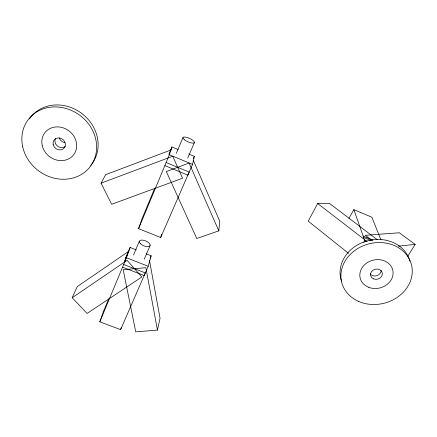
<?xml version="1.0" encoding="UTF-8"?>
<svg xmlns="http://www.w3.org/2000/svg" width="437" height="437" viewBox="0 0 437 437"><rect width="100%" height="100%" fill="white"/><g stroke="black" fill="none" stroke-linecap="round" stroke-linejoin="round"><path stroke-width="0.66" d="M218.8 230.856L189.112 163.056L166.322 171.528L196.776 238.504L218.8 230.856L219.707 221.111L193.438 160.641M157.467 330.11L145.865 267.706L123.179 269.705L135.732 331.836L157.467 330.11L160.04 318.256L149.509 260.518M164.858 165.612L187.872 175.139L192.548 164.394L194.328 156.331L188.718 153.988M154.671 188.342L141.905 219.035L138.573 228.677L160.701 237.504L161.586 234.216M122.579 267.154L144.161 275.572L148.203 266.286L151.169 255.771L146.215 253.815M108.676 298.946L104.006 310.177L99.794 321.818L120.601 329.662L121.169 327.794M138.573 228.677L169.381 154.742L171.905 146.952L178.132 149.558M99.794 321.818L126.484 257.77L130.106 247.462L136.3 249.909M124.758 260.971L126.288 256.645M124.753 261.402L127.358 254.023M125.539 258.387L130.106 247.462M168.797 154.419L171.905 146.952M133.514 255.061L139.337 241.213M176.297 153.371L182.917 137.633M144.205 259.267L150.126 245.49M187.692 158.128L194.416 142.478M150.12 258.196L151.169 255.771M193.258 158.795L194.328 156.331M120.601 329.662L145.292 272.917L123.671 264.478M160.701 237.504L189.177 172.08L166.12 162.515M72.187 297.728L127.085 260.348L141.845 276.971L87.072 313.455L72.187 297.728L77.251 286.596L128.429 251.526M377.426 239.809L329.503 203.413L317.666 203.522L308.211 221.144L348.573 253.356M101.078 183.163L172.73 156.233L182.551 178.23L111.643 204.303L101.078 183.163L105.667 174.669L171.326 149.847M348.945 218.331L353.855 209.634L371.865 217.222L380.966 239.929M363.786 242.584L364.813 240.831L353.855 209.634M407.579 256.546L415.15 244.409L399.314 232.774L365.299 235.308L372.193 240.574M398.44 246.14L415.15 244.409M126.484 257.77L148.203 266.286M169.381 154.742L192.548 164.394M363.142 236.051L372.914 240.126M363.606 237.438L370.969 240.503M364.813 240.831L366.053 241.344M317.666 203.522L367.173 241.623M341.674 281.597A35.648 30.437 -14.3 0 1 366.261 241.169A35.648 30.437 -14.3 0 1 409.906 261.233M381.157 270.383A5.938 5.069 -14.3 0 1 376.913 275.665A5.938 5.069 -14.3 0 1 370.237 273.862M64.763 142.566A6.282 5.615 37.5 0 1 59.279 137.923M29.459 118.88A38.505 34.299 37 0 1 81.888 113.544A38.505 34.299 37 0 1 90.672 165.448M65.255 146.466A6.413 5.714 37 0 1 57.34 145.947A6.413 5.714 37 0 1 55.608 138.321M140.381 243.671A5.807 2.638 22.7 0 0 149.749 246.08A5.807 2.638 22.7 0 0 144.052 240.366A5.807 2.638 22.7 0 0 140.381 243.671M184.283 139.709A6.244 1.917 23.7 0 0 194.104 142.888A6.244 1.917 23.7 0 0 187.599 137.617A6.244 1.917 23.7 0 0 184.283 139.709M368.298 287.169A16.786 14.295 -14.1 0 0 393.109 272.803A16.786 14.295 -14.1 0 0 367.976 262.222A16.786 14.295 -14.1 0 0 368.298 287.169M373.553 278.888A5.992 5.107 -14.1 0 0 382.375 273.709A5.992 5.107 -14.1 0 0 373.367 269.984A5.992 5.107 -14.1 0 0 373.553 278.888M358.728 301.464A35.976 30.645 -14.1 0 0 412.266 271.186A35.976 30.645 -14.1 0 0 358.755 247.943A35.976 30.645 -14.1 0 0 358.728 301.464M42.187 145.439A18.141 16.131 36.7 0 0 70.958 157.451A18.141 16.131 36.7 0 0 64.589 128.369A18.141 16.131 36.7 0 0 42.187 145.439M53.161 144.543A6.479 5.763 36.7 0 0 63.452 148.788A6.479 5.763 36.7 0 0 61.125 138.409A6.479 5.763 36.7 0 0 53.161 144.543M22.62 146.4A38.882 34.578 36.8 0 0 84.117 172.631A38.882 34.578 36.8 0 0 70.991 110.228A38.882 34.578 36.8 0 0 22.62 146.4"/></g></svg>
